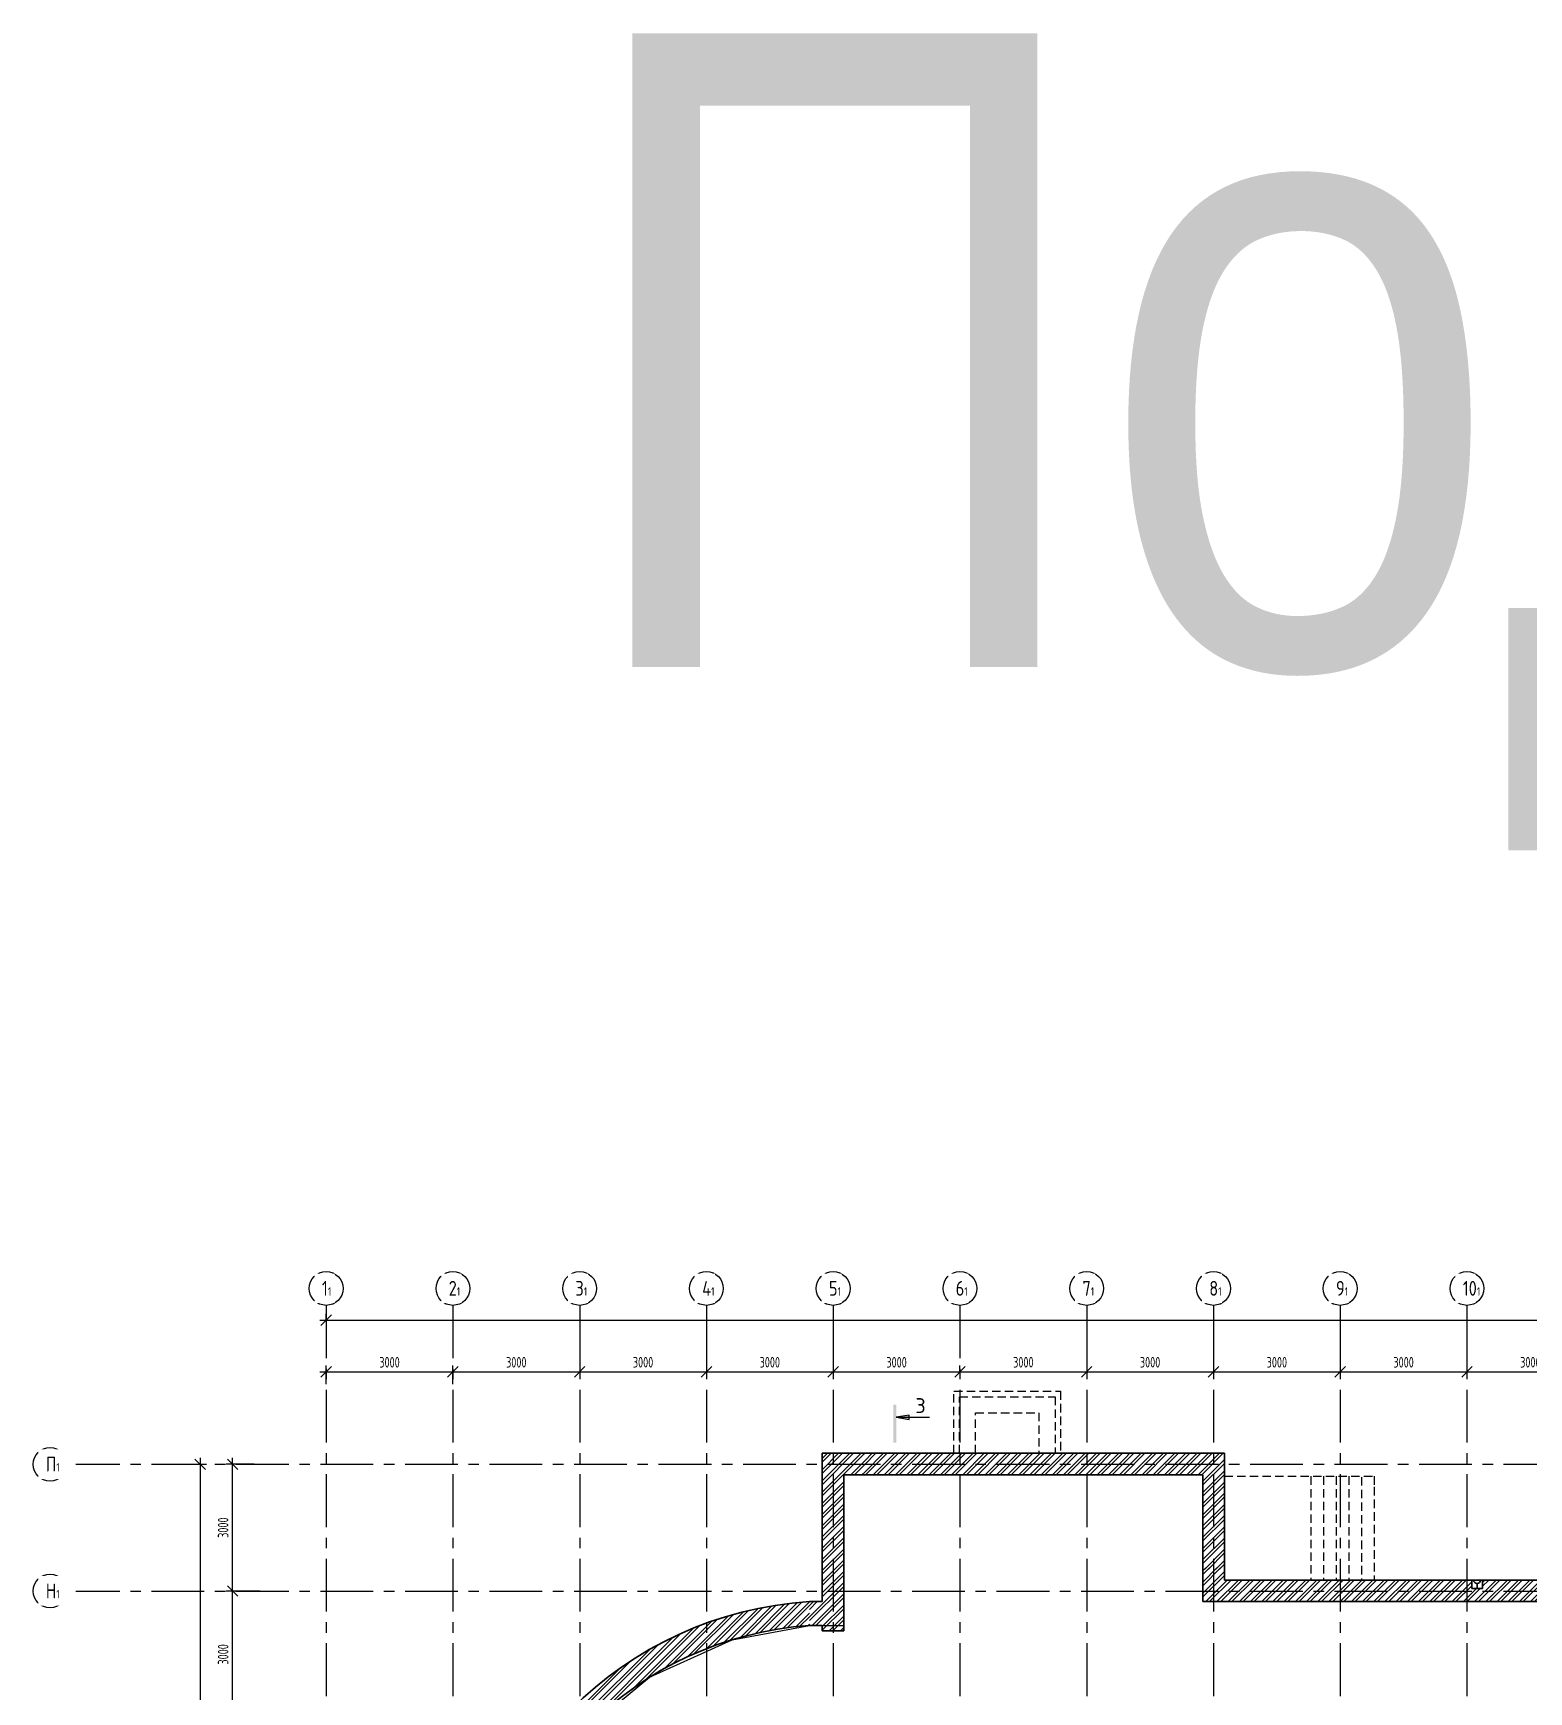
# Model space of a CAD drawing. Header units: millimetres. Extents: x -13407 to 93998, y -3954 to 109271.
# Drawn here: x -13364 to 22033, y 70009 to 109271 of the extents above; entities that cross this region are included whole.
import ezdxf
from ezdxf import colors
from ezdxf.entities.mleader import LeaderData, LeaderLine
from ezdxf.math import Vec2, Vec3

# ---------------------------------------------------------------- set-up
doc = ezdxf.new("R2010")
doc.units = ezdxf.units.MM
doc.linetypes.add('ADSK_Штриховая_ш2 п1', pattern=[3, 2, -1])
doc.linetypes.add('CENTER', pattern=[2, 1.25, -0.25, 0.25, -0.25])
for name, color, linetype, lineweight in [('АР_МосжилНии_Стены', 202, 'Continuous', 30), ('АР_Оси', 193, 'Continuous', 9), ('АР_Оси размеры', 164, 'Continuous', 9), ('АР_Отметки', 250, 'Continuous', 15), ('АР_Разрезы', 175, 'Continuous', 9), ('АР_тонкая линия', 250, 'Continuous', 0), ('АР_Штриховка кирпич', 250, 'Continuous', 9), ('Подвал', 250, 'Continuous', 30)]:
    doc.layers.add(name, color=color, linetype=linetype, lineweight=lineweight)
doc.layers.add('Тонкая', color=7, linetype='Continuous')
doc.styles.add('Arial', font='ARIALN.TTF')
doc.styles.add('ISOCPEUR', font='isocpeur.ttf', dxfattribs={"width": 0.7})
doc.styles.add('METRO-STYLE', font='isocpeur.ttf', dxfattribs={"width": 0.9, "oblique": 15})
doc.styles.add('ГОСТ 2.304', font='isocpeur.ttf', dxfattribs={"width": 0.7})
doc.dimstyles.new('СПДС', dxfattribs={"dimscale": 100, "dimtxt": 2.5, "dimasz": 2.5, "dimexe": 1.5, "dimexo": 0, "dimgap": 1, "dimtad": 1, "dimdec": 0, "dimrnd": 1, "dimtxsty": 'ГОСТ 2.304', "dimblk": 'OBLIQUE', "dimcen": 2.5, "dimdle": 1.5, "dimadec": 0, "dimazin": 2, "dimtfac": 0.75, "dimtdec": 0, "dimtmove": 1, "dimatfit": 3, "dimfxl": 1, "dimtolj": 1, "dimarcsym": 1})
pattern_1 = [(45, (331452.74, -55205.68), (-132.58252, 132.58252), []), (45, (331541.13, -55205.68), (-132.58252, 132.58252), [])]

# ---------------------------------------------------------------- blocks, each defined once
blk = doc.blocks.new('A$C60573c2e')
at = {"layer": 'АР_Разрезы', "ltscale": 100}
h = blk.add_hatch(color=5, dxfattribs=at)
h.dxf.hatch_style = 1
h.paths.add_polyline_path([(13494, 509), (13424, 509), (13424, 1414), (13494, 1414)])
h.paths.add_polyline_path([(13795, 1063), (13494, 1114), (13795, 1114)])
h.paths.add_polyline_path([(13795, 1114), (13494, 1114), (13795, 1164)])
at = {"layer": 'АР_Разрезы', "color": 5, "lineweight": 25, "ltscale": 100}
for p, q in [((13795, 1164), (13494, 1114)), ((13494, 1114), (13795, 1063)), ((13795, 1063), (13795, 1164))]:
    blk.add_line(p, q, dxfattribs=at)
at = {"layer": 'АР_Разрезы', "color": 5, "lineweight": 25, "ltscale": 100, "elevation": 0}
blk.add_lwpolyline([(13494, 1114), (14278, 1114)], dxfattribs=at)
at = {"layer": 'АР_Разрезы', "color": 5, "lineweight": 25, "ltscale": 100, "insert": (13944, 1214), "char_height": 350, "width": 583.33, "attachment_point": 7, "style": 'METRO-STYLE'}
blk.add_mtext('{\\Q0;\\W1;3}', dxfattribs=at)
blk = doc.blocks.new('_Oblique')
at = {"color": 0, "linetype": 'ByBlock', "lineweight": -2}
blk.add_line((-0.5, -0.5), (0.5, 0.5), dxfattribs=at)
blk = doc.blocks.new('*D209')
at = {"layer": 'АР_Оси размеры', "color": 0, "lineweight": -2, "ltscale": 100, "transparency": 16777216}
for p, q in [((-8131, 72395), (-8793, 72395)), ((-8643, 69245), (-8643, 72545)), ((-7988, 69395), (-8793, 69395))]:
    blk.add_line(p, q, dxfattribs=at)
at = {"layer": 'АР_Оси размеры', "color": 0, "lineweight": -2, "ltscale": 100, "transparency": 16777216, "xscale": 250, "yscale": 250, "zscale": 250}
for p, rotation in [((-8643, 72395), 90), ((-8643, 69395), 270)]:
    blk.add_blockref('_Oblique', p, dxfattribs=dict(at, rotation=rotation))
at = {"layer": 'АР_Оси размеры', "color": 0, "ltscale": 100, "transparency": 16777216, "insert": (-8868, 70895), "char_height": 250, "attachment_point": 5, "rotation": 90, "style": 'ГОСТ 2.304'}
blk.add_mtext('\\A1;3000', dxfattribs=at)
blk = doc.blocks.new('*D210')
at = {"layer": 'АР_Оси размеры', "color": 0, "lineweight": -2, "ltscale": 100, "transparency": 16777216}
for p, q in [((-8131, 75395), (-8793, 75395)), ((-8643, 72245), (-8643, 75545)), ((-7988, 72395), (-8793, 72395))]:
    blk.add_line(p, q, dxfattribs=at)
at = {"layer": 'АР_Оси размеры', "color": 0, "lineweight": -2, "ltscale": 100, "transparency": 16777216, "xscale": 250, "yscale": 250, "zscale": 250}
for p, rotation in [((-8643, 75395), 90), ((-8643, 72395), 270)]:
    blk.add_blockref('_Oblique', p, dxfattribs=dict(at, rotation=rotation))
at = {"layer": 'АР_Оси размеры', "color": 0, "ltscale": 100, "transparency": 16777216, "insert": (-8868, 73895), "char_height": 250, "attachment_point": 5, "rotation": 90, "style": 'ГОСТ 2.304'}
blk.add_mtext('\\A1;3000', dxfattribs=at)
blk = doc.blocks.new('*D211')
at = {"layer": 'АР_Оси размеры', "color": 0, "lineweight": -2, "ltscale": 100, "transparency": 16777216}
for p, q in [((-9469, 75395), (-9263, 75395)), ((-9413, 75545), (-9413, 27330)), ((-9469, 27480), (-9263, 27480))]:
    blk.add_line(p, q, dxfattribs=at)
at = {"layer": 'АР_Оси размеры', "color": 0, "lineweight": -2, "ltscale": 100, "transparency": 16777216, "xscale": 250, "yscale": 250, "zscale": 250}
for p, rotation in [((-9413, 75395), 90), ((-9413, 27480), 270)]:
    blk.add_blockref('_Oblique', p, dxfattribs=dict(at, rotation=rotation))
at = {"layer": 'АР_Оси размеры', "color": 0, "ltscale": 100, "transparency": 16777216, "insert": (-9638, 51438), "char_height": 250, "attachment_point": 5, "rotation": 90, "style": 'ГОСТ 2.304'}
blk.add_mtext('\\A1;47915', dxfattribs=at)
blk = doc.blocks.new('*D192')
at = {"layer": 'АР_Оси размеры', "color": 0, "lineweight": -2, "ltscale": 100, "transparency": 16777216}
for p, q in [((-6580, 77585), (-3280, 77585)), ((-6430, 77291), (-6430, 77735)), ((-3430, 77291), (-3430, 77735))]:
    blk.add_line(p, q, dxfattribs=at)
at = {"layer": 'АР_Оси размеры', "color": 0, "lineweight": -2, "ltscale": 100, "transparency": 16777216, "xscale": 250, "yscale": 250, "zscale": 250, "rotation": 180}
blk.add_blockref('_Oblique', (-6430, 77585), dxfattribs=at)
at = {"layer": 'АР_Оси размеры', "color": 0, "lineweight": -2, "ltscale": 100, "transparency": 16777216, "xscale": 250, "yscale": 250, "zscale": 250}
blk.add_blockref('_Oblique', (-3430, 77585), dxfattribs=at)
at = {"layer": 'АР_Оси размеры', "color": 0, "ltscale": 100, "transparency": 16777216, "insert": (-4930, 77810), "char_height": 250, "attachment_point": 5, "style": 'ГОСТ 2.304'}
blk.add_mtext('\\A1;3000', dxfattribs=at)
blk = doc.blocks.new('*D193')
at = {"layer": 'АР_Оси размеры', "color": 0, "lineweight": -2, "ltscale": 100, "transparency": 16777216}
for p, q in [((-430, 78555), (-430, 77435)), ((-3580, 77585), (-280, 77585)), ((-3430, 77291), (-3430, 77735))]:
    blk.add_line(p, q, dxfattribs=at)
at = {"layer": 'АР_Оси размеры', "color": 0, "lineweight": -2, "ltscale": 100, "transparency": 16777216, "xscale": 250, "yscale": 250, "zscale": 250, "rotation": 180}
blk.add_blockref('_Oblique', (-3430, 77585), dxfattribs=at)
at = {"layer": 'АР_Оси размеры', "color": 0, "lineweight": -2, "ltscale": 100, "transparency": 16777216, "xscale": 250, "yscale": 250, "zscale": 250}
blk.add_blockref('_Oblique', (-430, 77585), dxfattribs=at)
at = {"layer": 'АР_Оси размеры', "color": 0, "ltscale": 100, "transparency": 16777216, "insert": (-1930, 77810), "char_height": 250, "attachment_point": 5, "style": 'ГОСТ 2.304'}
blk.add_mtext('\\A1;3000', dxfattribs=at)
blk = doc.blocks.new('*D194')
at = {"layer": 'АР_Оси размеры', "color": 0, "lineweight": -2, "ltscale": 100, "transparency": 16777216}
for p, q in [((-430, 78555), (-430, 77435)), ((2570, 78173), (2570, 77435)), ((-580, 77585), (2720, 77585))]:
    blk.add_line(p, q, dxfattribs=at)
at = {"layer": 'АР_Оси размеры', "color": 0, "lineweight": -2, "ltscale": 100, "transparency": 16777216, "xscale": 250, "yscale": 250, "zscale": 250, "rotation": 180}
blk.add_blockref('_Oblique', (-430, 77585), dxfattribs=at)
at = {"layer": 'АР_Оси размеры', "color": 0, "lineweight": -2, "ltscale": 100, "transparency": 16777216, "xscale": 250, "yscale": 250, "zscale": 250}
blk.add_blockref('_Oblique', (2570, 77585), dxfattribs=at)
at = {"layer": 'АР_Оси размеры', "color": 0, "ltscale": 100, "transparency": 16777216, "insert": (1070, 77810), "char_height": 250, "attachment_point": 5, "style": 'ГОСТ 2.304'}
blk.add_mtext('\\A1;3000', dxfattribs=at)
blk = doc.blocks.new('*D195')
at = {"layer": 'АР_Оси размеры', "color": 0, "lineweight": -2, "ltscale": 100, "transparency": 16777216}
for p, q in [((2570, 78173), (2570, 77435)), ((5570, 77967), (5570, 77435)), ((2420, 77585), (5720, 77585))]:
    blk.add_line(p, q, dxfattribs=at)
at = {"layer": 'АР_Оси размеры', "color": 0, "lineweight": -2, "ltscale": 100, "transparency": 16777216, "xscale": 250, "yscale": 250, "zscale": 250, "rotation": 180}
blk.add_blockref('_Oblique', (2570, 77585), dxfattribs=at)
at = {"layer": 'АР_Оси размеры', "color": 0, "lineweight": -2, "ltscale": 100, "transparency": 16777216, "xscale": 250, "yscale": 250, "zscale": 250}
blk.add_blockref('_Oblique', (5570, 77585), dxfattribs=at)
at = {"layer": 'АР_Оси размеры', "color": 0, "ltscale": 100, "transparency": 16777216, "insert": (4070, 77810), "char_height": 250, "attachment_point": 5, "style": 'ГОСТ 2.304'}
blk.add_mtext('\\A1;3000', dxfattribs=at)
blk = doc.blocks.new('*D196')
at = {"layer": 'АР_Оси размеры', "color": 0, "lineweight": -2, "ltscale": 100, "transparency": 16777216}
for p, q in [((5570, 77967), (5570, 77435)), ((5420, 77585), (8720, 77585)), ((8570, 77585), (8570, 77735))]:
    blk.add_line(p, q, dxfattribs=at)
at = {"layer": 'АР_Оси размеры', "color": 0, "lineweight": -2, "ltscale": 100, "transparency": 16777216, "xscale": 250, "yscale": 250, "zscale": 250, "rotation": 180}
blk.add_blockref('_Oblique', (5570, 77585), dxfattribs=at)
at = {"layer": 'АР_Оси размеры', "color": 0, "lineweight": -2, "ltscale": 100, "transparency": 16777216, "xscale": 250, "yscale": 250, "zscale": 250}
blk.add_blockref('_Oblique', (8570, 77585), dxfattribs=at)
at = {"layer": 'АР_Оси размеры', "color": 0, "ltscale": 100, "transparency": 16777216, "insert": (7070, 77810), "char_height": 250, "attachment_point": 5, "style": 'ГОСТ 2.304'}
blk.add_mtext('\\A1;3000', dxfattribs=at)
blk = doc.blocks.new('*D197')
at = {"layer": 'АР_Оси размеры', "color": 0, "lineweight": -2, "ltscale": 100, "transparency": 16777216}
for p, q in [((11570, 77967), (11570, 77435)), ((8420, 77585), (11720, 77585)), ((8570, 77585), (8570, 77735))]:
    blk.add_line(p, q, dxfattribs=at)
at = {"layer": 'АР_Оси размеры', "color": 0, "lineweight": -2, "ltscale": 100, "transparency": 16777216, "xscale": 250, "yscale": 250, "zscale": 250, "rotation": 180}
blk.add_blockref('_Oblique', (8570, 77585), dxfattribs=at)
at = {"layer": 'АР_Оси размеры', "color": 0, "lineweight": -2, "ltscale": 100, "transparency": 16777216, "xscale": 250, "yscale": 250, "zscale": 250}
blk.add_blockref('_Oblique', (11570, 77585), dxfattribs=at)
at = {"layer": 'АР_Оси размеры', "color": 0, "ltscale": 100, "transparency": 16777216, "insert": (10070, 77810), "char_height": 250, "attachment_point": 5, "style": 'ГОСТ 2.304'}
blk.add_mtext('\\A1;3000', dxfattribs=at)
blk = doc.blocks.new('*D198')
at = {"layer": 'АР_Оси размеры', "color": 0, "lineweight": -2, "ltscale": 100, "transparency": 16777216}
for p, q in [((11570, 77967), (11570, 77435)), ((14570, 77961), (14570, 77435)), ((11420, 77585), (14720, 77585))]:
    blk.add_line(p, q, dxfattribs=at)
at = {"layer": 'АР_Оси размеры', "color": 0, "lineweight": -2, "ltscale": 100, "transparency": 16777216, "xscale": 250, "yscale": 250, "zscale": 250, "rotation": 180}
blk.add_blockref('_Oblique', (11570, 77585), dxfattribs=at)
at = {"layer": 'АР_Оси размеры', "color": 0, "lineweight": -2, "ltscale": 100, "transparency": 16777216, "xscale": 250, "yscale": 250, "zscale": 250}
blk.add_blockref('_Oblique', (14570, 77585), dxfattribs=at)
at = {"layer": 'АР_Оси размеры', "color": 0, "ltscale": 100, "transparency": 16777216, "insert": (13070, 77810), "char_height": 250, "attachment_point": 5, "style": 'ГОСТ 2.304'}
blk.add_mtext('\\A1;3000', dxfattribs=at)
blk = doc.blocks.new('*D199')
at = {"layer": 'АР_Оси размеры', "color": 0, "lineweight": -2, "ltscale": 100, "transparency": 16777216}
for p, q in [((14570, 77961), (14570, 77435)), ((17570, 77973), (17570, 77435)), ((14420, 77585), (17720, 77585))]:
    blk.add_line(p, q, dxfattribs=at)
at = {"layer": 'АР_Оси размеры', "color": 0, "lineweight": -2, "ltscale": 100, "transparency": 16777216, "xscale": 250, "yscale": 250, "zscale": 250, "rotation": 180}
blk.add_blockref('_Oblique', (14570, 77585), dxfattribs=at)
at = {"layer": 'АР_Оси размеры', "color": 0, "lineweight": -2, "ltscale": 100, "transparency": 16777216, "xscale": 250, "yscale": 250, "zscale": 250}
blk.add_blockref('_Oblique', (17570, 77585), dxfattribs=at)
at = {"layer": 'АР_Оси размеры', "color": 0, "ltscale": 100, "transparency": 16777216, "insert": (16070, 77810), "char_height": 250, "attachment_point": 5, "style": 'ГОСТ 2.304'}
blk.add_mtext('\\A1;3000', dxfattribs=at)
blk = doc.blocks.new('*D200')
at = {"layer": 'АР_Оси размеры', "color": 0, "lineweight": -2, "ltscale": 100, "transparency": 16777216}
for p, q in [((17570, 77973), (17570, 77435)), ((20570, 77927), (20570, 77435)), ((17420, 77585), (20720, 77585))]:
    blk.add_line(p, q, dxfattribs=at)
at = {"layer": 'АР_Оси размеры', "color": 0, "lineweight": -2, "ltscale": 100, "transparency": 16777216, "xscale": 250, "yscale": 250, "zscale": 250, "rotation": 180}
blk.add_blockref('_Oblique', (17570, 77585), dxfattribs=at)
at = {"layer": 'АР_Оси размеры', "color": 0, "lineweight": -2, "ltscale": 100, "transparency": 16777216, "xscale": 250, "yscale": 250, "zscale": 250}
blk.add_blockref('_Oblique', (20570, 77585), dxfattribs=at)
at = {"layer": 'АР_Оси размеры', "color": 0, "ltscale": 100, "transparency": 16777216, "insert": (19070, 77810), "char_height": 250, "attachment_point": 5, "style": 'ГОСТ 2.304'}
blk.add_mtext('\\A1;3000', dxfattribs=at)
blk = doc.blocks.new('*D201')
at = {"layer": 'АР_Оси размеры', "color": 0, "lineweight": -2, "ltscale": 100, "transparency": 16777216}
for p, q in [((20570, 77927), (20570, 77435)), ((23570, 77927), (23570, 77435)), ((20420, 77585), (23720, 77585))]:
    blk.add_line(p, q, dxfattribs=at)
at = {"layer": 'АР_Оси размеры', "color": 0, "lineweight": -2, "ltscale": 100, "transparency": 16777216, "xscale": 250, "yscale": 250, "zscale": 250, "rotation": 180}
blk.add_blockref('_Oblique', (20570, 77585), dxfattribs=at)
at = {"layer": 'АР_Оси размеры', "color": 0, "lineweight": -2, "ltscale": 100, "transparency": 16777216, "xscale": 250, "yscale": 250, "zscale": 250}
blk.add_blockref('_Oblique', (23570, 77585), dxfattribs=at)
at = {"layer": 'АР_Оси размеры', "color": 0, "ltscale": 100, "transparency": 16777216, "insert": (22070, 77810), "char_height": 250, "attachment_point": 5, "style": 'ГОСТ 2.304'}
blk.add_mtext('\\A1;3000', dxfattribs=at)
blk = doc.blocks.new('*D178')
at = {"layer": 'АР_Оси размеры', "color": 0, "lineweight": -2, "ltscale": 100, "transparency": 16777216}
for p, q in [((-6430, 78807), (-6430, 78957)), ((57080, 78807), (57080, 78957)), ((-6580, 78807), (57230, 78807))]:
    blk.add_line(p, q, dxfattribs=at)
at = {"layer": 'АР_Оси размеры', "color": 0, "lineweight": -2, "ltscale": 100, "transparency": 16777216, "xscale": 250, "yscale": 250, "zscale": 250, "rotation": 180}
blk.add_blockref('_Oblique', (-6430, 78807), dxfattribs=at)
at = {"layer": 'АР_Оси размеры', "color": 0, "lineweight": -2, "ltscale": 100, "transparency": 16777216, "xscale": 250, "yscale": 250, "zscale": 250}
blk.add_blockref('_Oblique', (57080, 78807), dxfattribs=at)
at = {"layer": 'АР_Оси размеры', "color": 0, "ltscale": 100, "transparency": 16777216, "insert": (25325, 79032), "char_height": 250, "attachment_point": 5, "style": 'ГОСТ 2.304'}
blk.add_mtext('\\A1;63510', dxfattribs=at)
blk = doc.blocks.new('_DotSmall')
at = {"color": 0, "linetype": 'ByBlock', "const_width": 0.5}
blk.add_lwpolyline([(-0.0625, 0, 1), (0.0625, 0, 1)], format="xyb", close=True, dxfattribs=at)

msp = doc.modelspace()

# ---------------------------------------------------------------- hatches: boundary and pattern name
at = {"layer": 'АР_Штриховка кирпич', "ltscale": 100}
h = msp.add_hatch(dxfattribs=at)
h.set_pattern_fill('ANSI32', color=256, scale=500)
h.set_pattern_definition(pattern_1)
h.paths.add_polyline_path([(6324.9, 75655), (5309.9, 75655), (5309.9, 72145.2), (5009.9, 72145.2), (5009.9, 71578.3), (5309.9, 71578.3), (5309.9, 71455), (5819.9, 71455), (5819.9, 75145), (6324.9, 75145)])
h = msp.add_hatch(dxfattribs=at)
h.set_pattern_fill('ANSI32', color=256, scale=500)
h.set_pattern_definition(pattern_1)
h.paths.add_polyline_path([(12544.5, 75655), (6307.8, 75655), (6307.8, 75145), (12590.2, 75145), (12590.2, 75536.1), (12544.5, 75536.1)])
h = msp.add_hatch(dxfattribs=at)
h.set_pattern_fill('ANSI32', color=256, scale=500)
h.set_pattern_definition(pattern_1)
h.paths.add_polyline_path([(14829.9, 75655), (14829.9, 75133.9), (14829.9, 72915.8), (14319.9, 72915.8), (14319.9, 75145), (12471.4, 75145), (12471.4, 75655)])
h = msp.add_hatch(dxfattribs=at)
h.set_pattern_fill('ANSI32', color=256, scale=500)
h.set_pattern_definition(pattern_1)
h.paths.add_polyline_path([(20935.1, 72455.4), (20684.8, 72455.4), (20684.8, 72655), (14829.9, 72655), (14829.9, 72940.2), (14319.9, 72940.2), (14319.9, 72145), (22825.6, 72145), (22825.6, 72655), (20935.1, 72655)])
h = msp.add_hatch(dxfattribs=at)
h.set_pattern_fill('ANSI32', color=256, scale=500)
h.set_pattern_definition([(45, (346742.01, -55205.68), (-132.58252, 132.58252), []), (45, (346830.4, -55205.68), (-132.58252, 132.58252), [])])
h.paths.add_polyline_path([(-430.1, 69118.8), (-432, 69116.9), (-710.1, 69395), (-432, 69682.6), (-149.2, 69399.7)], flags=16)
edge = h.paths.add_edge_path()
edge.add_line((-2490.1, 63655), (-2613.4, 63655))
edge.add_line((-2613.4, 63655), (-2613.4, 63955))
edge.add_arc((5578.1, 63386.8), 8211.2, 93.96796, 176.03204, ccw=False)
edge.add_line((5009.9, 71578.3), (5009.9, 72145.2))
edge.add_arc((5569.9, 63395.1), 8768, 93.66159, 123.74508)
edge.add_arc((5569.9, 63395), 8768.1, 123.74482, 152.84496)
edge.add_arc((5569.9, 63395), 8768.1, 152.84496, 176.33816)
edge.add_line((-3180.3, 63955), (-3180.3, 63655))
edge.add_line((-3180.3, 63655), (-6690.1, 63655.1))
edge.add_line((-6690.1, 63655.1), (-6690.1, 61554.3))
edge.add_line((-6690.1, 61554.3), (-6571.1, 61554.3))
edge.add_line((-6571.1, 61554.3), (-6571.1, 61438.4))
edge.add_line((-6571.1, 61438.4), (-6180.1, 61438.4))
edge.add_line((-6180.1, 61438.4), (-6180.1, 63145))
edge.add_line((-6180.1, 63145), (-2490.1, 63144.7))
edge.add_line((-2490.1, 63144.7), (-2490.1, 63655))

# ---------------------------------------------------------------- linework, layer by layer
at = {"layer": 'АР_МосжилНии_Стены', "ltscale": 100}
for p, q in [((5309.9, 75655), (5309.9, 72145.2)), ((5309.9, 75655), (7842.8, 75655)), ((7783.2, 75655), (13990, 75655)), ((13749.9, 75655), (14829.9, 75655)), ((14829.9, 75655), (14829.9, 72881.4)), ((5819.9, 75145), (5819.9, 71455)), ((5819.9, 75145), (7777.8, 75145)), ((7075.1, 75145), (13925, 75145)), ((13814.9, 75145), (14319.9, 75145)), ((14319.9, 75145), (14319.9, 72881.4)), ((14319.9, 72940.2), (14319.9, 72145)), ((14829.9, 72940.2), (14829.9, 72655)), ((14829.9, 72655), (22899.7, 72655)), ((14319.9, 72145), (22834.7, 72145)), ((5309.9, 71578.3), (5309.9, 71455)), ((5309.9, 71455), (5819.9, 71455))]:
    msp.add_line(p, q, dxfattribs=at)
msp.add_lwpolyline([(20935.1, 72655), (20684.8, 72655), (20684.8, 72455.4), (20935.1, 72455.4)], close=True, dxfattribs=at)
for points in [[(5009.9, 72145.2), (5309.9, 72145.2)], [(5009.9, 71578.3), (5309.9, 71578.3)]]:
    msp.add_lwpolyline(points, dxfattribs=at)
for radius, start, end in [(8768.1, 93.66184, 176.33816), (8202.4, 93.91476, 176.08524)]:
    msp.add_arc((5569.9, 63395), radius, start, end, dxfattribs=at)
at = {"layer": 'АР_Оси', "linetype": 'CENTER', "ltscale": 1000}
for p, q in [((-6430.1, 79157.5), (-6430.1, 23425.1)), ((-3430.1, 79157.5), (-3430.1, 23425.1)), ((-430.1, 79157.5), (-430.1, 23425.1)), ((2569.9, 79157.5), (2569.9, 23425.1)), ((5569.9, 79157.5), (5569.9, 23425.1)), ((8569.9, 79157.5), (8569.9, 23425.1)), ((11569.9, 79157.5), (11569.9, 23425.1)), ((14569.9, 79157.5), (14569.9, 23425.1)), ((17569.9, 79157.5), (17569.9, 23425.1)), ((20569.9, 79157.5), (20569.9, 23425.1)), ((-12563.8, 75395), (70614.6, 75395)), ((-12563.8, 72395), (70614.6, 72395))]:
    msp.add_line(p, q, dxfattribs=at)
at = {"layer": 'АР_Оси', "ltscale": 0.5}
for centre in [(-6430.1, 79557.5), (-3430.1, 79557.5), (-430.1, 79557.5), (2569.9, 79557.5), (5569.9, 79557.5), (8569.9, 79557.5), (11569.9, 79557.5), (14569.9, 79557.5), (17569.9, 79557.5), (20569.9, 79557.5), (-12963.8, 75395), (-12963.8, 72395)]:
    msp.add_circle(centre, 400, dxfattribs=at)
at = {"layer": 'АР_тонкая линия', "linetype": 'ADSK_Штриховая_ш2 п1', "ltscale": 100}
for p, q in [((16877.1, 75109.9), (16877.1, 72655)), ((17177.1, 75109.9, 0), (17177.1, 72655)), ((17477.1, 75109.9, 0), (17477.1, 72655)), ((17777.1, 75109.9, 0), (17777.1, 72655)), ((18077.1, 75089.6, 0), (18077.1, 72655)), ((18377.1, 74859.9, 0), (18377.1, 72655, 0))]:
    msp.add_line(p, q, dxfattribs=at)
for points in [[(8429.1, 75655), (8429.1, 77123.4), (10950.3, 77123.4), (10950.3, 75655)], [(8559.1, 75655), (8559.1, 76993.4), (10820.3, 76993.4), (10820.3, 75655)], [(8939.1, 75655), (8939.1, 76613.4), (10440.3, 76613.4), (10440.3, 75655)]]:
    msp.add_lwpolyline(points, dxfattribs=at)
at = {"layer": 'АР_тонкая линия', "linetype": 'ADSK_Штриховая_ш2 п1', "ltscale": 100, "elevation": 0}
for points in [[(14829.9, 75109.9), (18376.6, 75109.9)], [(18376.6, 75109.9), (18376.6, 74859.9)]]:
    msp.add_lwpolyline(points, dxfattribs=at)
at = {"layer": 'Подвал', "ltscale": 100}
msp.add_line((20809.9, 72574.3), (20809.9, 72455.4), dxfattribs=at)
at = {"layer": 'Подвал', "lineweight": 13, "ltscale": 500}
msp.add_lwpolyline([(-430.1, 68987.9), (1225.5, 70352.5), (3181.9, 71242.1), (5009.9, 71578.3), (5819.9, 71578.3), (5819.9, 75145), (14319.9, 75145), (14319.9, 72145), (23819.9, 72145), (23819.9, 75655), (30819.9, 75655), (30819.9, 72145), (56829.9, 72145), (56829.9, 63645)], dxfattribs=at)
at = {"layer": 'Подвал', "ltscale": 100}
msp.add_arc((20809.9, 72655), 80.7, 180, 0, dxfattribs=at)

# ---------------------------------------------------------------- block references
at = {"layer": 'Тонкая', "color": 31, "ltscale": 100, "true_color": 0xfecc66}
msp.add_blockref('A$C60573c2e', (-6430.1, 75395), dxfattribs=at)
msp.add_blockref('A$C60573c2e', (-6430.1, 75395), dxfattribs=at)

# ---------------------------------------------------------------- texts
at = {"style": 'Arial'}
msp.add_text('Подвал', height=15000, dxfattribs=at).set_placement((-572.3, 94271.1))

# ---------------------------------------------------------------- dimensions: what is measured, and where the dimension line sits
at = {"layer": 'АР_Оси размеры', "ltscale": 100}
for base, p1, p2, picture, middle in [((-430.1, 77585.1), (-3430.1, 77291.2), (-430.1, 78554.9), '*D193', (-1930.1, 77810.1)), ((2569.9, 77585.1), (-430.1, 78554.9), (2569.9, 78172.8), '*D194', (1069.9, 77810.1)), ((5569.9, 77585.1), (2569.9, 78172.8), (5569.9, 77967.1), '*D195', (4069.9, 77810.1)), ((-3430.1, 77585.1), (-6430.1, 77291.2), (-3430.1, 77291.2), '*D192', (-4930.1, 77810.1)), ((8569.9, 77585.1), (5569.9, 77967.1), (8569.9, 77585.1), '*D196', (7069.9, 77810.1)), ((11569.9, 77585.1), (8569.9, 77585.1), (11569.9, 77967.1), '*D197', (10069.9, 77810.1)), ((14569.9, 77585.1), (11569.9, 77967.1), (14569.9, 77961.4), '*D198', (13069.9, 77810.1)), ((17569.9, 77585.1), (14569.9, 77961.4), (17569.9, 77973), '*D199', (16069.9, 77810.1)), ((20569.9, 77585.1), (17569.9, 77973), (20569.9, 77926.7), '*D200', (19069.9, 77810.1)), ((23569.9, 77585.1), (20569.9, 77926.7), (23569.9, 77926.8), '*D201', (22069.9, 77810.1))]:
    dim = msp.add_linear_dim(base=base, p1=p1, p2=p2, dimstyle='СПДС', dxfattribs=at)
    dim.commit()
    dim.dimension.update_dxf_attribs({"geometry": picture, "text_midpoint": middle})
for base, p1, p2, picture, middle in [((-9413.3, 27480), (-9469.1, 75395), (-9469.1, 27480), '*D211', (-9638.3, 51437.5)), ((-8642.7, 75395), (-7988.5, 72395), (-8131.5, 75395), '*D210', (-8867.7, 73895)), ((-8642.7, 72395), (-7988.5, 69395), (-8131.5, 72395), '*D209', (-8867.7, 70895))]:
    dim = msp.add_linear_dim(base=base, p1=p1, p2=p2, angle=90, dimstyle='СПДС', dxfattribs=at)
    dim.commit()
    dim.dimension.update_dxf_attribs({"geometry": picture, "text_midpoint": middle})

# ---------------------------------------------------------------- leaders
at = {"layer": 'АР_Отметки'}
ml = msp.add_multileader_mtext('Standard', dxfattribs=at)
ml.set_content('{\\W0.8;-2,250}', color=256, style='ISOCPEUR')
ml.set_leader_properties(color=256, linetype='Continuous', lineweight=-1)
ml.set_arrow_properties(name='DOTSMALL')
ml.build(insert=Vec2(0, 0))
ml.multileader.update_dxf_attribs({"has_text_frame": 1, "text_left_attachment_type": 4, "text_right_attachment_type": 4, "dogleg_length": 100, "arrow_head_size": 180})
ctx = ml.context
ctx.base_point, ctx.char_height, ctx.arrow_head_size, ctx.landing_gap_size, ctx.plane_origin = Vec3(49967.9, 72951.3), 250, 180, 50, Vec3(49886.5, 71673.2)
ctx.left_attachment, ctx.right_attachment = 4, 4
notes = []
notes.append((ctx, [(0, (0, 0, 0), (0, 0), (1, 0), 1, [])]))
ctx.mtext.insert, ctx.mtext.width, ctx.mtext.defined_height, ctx.mtext.line_spacing_style, ctx.mtext.flow_direction = Vec3(50017.9, 73284.6), 769.989, 343.9, 2, 5
for ctx, leaders in notes:
    for number, flags, end, landing, length, lines in leaders:
        leader = LeaderData()
        leader.index, (leader.has_last_leader_line, leader.has_dogleg_vector, leader.attachment_direction) = number, flags
        leader.last_leader_point, leader.dogleg_vector, leader.dogleg_length = Vec3(end), Vec3(landing), length
        for number, points, colour, breaks in lines:
            line = LeaderLine()
            line.index, line.vertices, line.color, line.breaks = number, Vec3.list(points), colors.encode_raw_color(colour), breaks
            leader.lines.append(line)
        ctx.leaders.append(leader)

# ---------------------------------------------------------------- next in the draw order: texts
at = {"layer": 'АР_Оси', "char_height": 350, "attachment_point": 1, "line_spacing_factor": 1.149209, "style": 'ГОСТ 2.304', "bg_fill": 2}
for s, insert, width in [('{\\W0.8;1\\H0.57143x;1}', (-6529.9, 79735.2), 123.867), ('{\\W0.8;2\\H0.57143x;1}', (-3529.9, 79735.2), 123.867), ('{\\W0.8;3\\H0.57143x;1}', (-529.9, 79735.2), 123.867), ('{\\W0.8;4\\H0.57143x;1}', (2470.1, 79735.2), 123.867), ('{\\W0.8;5\\H0.57143x;1}', (5470.1, 79735.2), 123.867), ('{\\W0.8;6\\H0.57143x;1}', (8470.1, 79735.2), 123.867), ('{\\W0.8;7\\H0.57143x;1}', (11470.1, 79735.2), 123.867), ('{\\W0.8;8\\H0.57143x;1}', (14470.1, 79735.2), 123.867), ('{\\W0.8;9\\H0.57143x;1}', (17470.1, 79735.2), 123.867), ('{\\W0.8;10\\H0.57143x;1}', (20470.1, 79735.2), 123.867), ('{\\W0.8;П\\H0.57143x;1}', (-13063.6, 75572.8), 528.82), ('{\\W0.8;Н\\H0.57143x;1}', (-13063.6, 72572.8), 528.82)]:
    msp.add_mtext(s, dxfattribs=dict(at, insert=insert, width=width))

# ---------------------------------------------------------------- next in the draw order: dimensions: what is measured, and where the dimension line sits
at = {"layer": 'АР_Оси размеры', "ltscale": 100}
dim = msp.add_linear_dim(base=(57079.9, 78807.5), p1=(-6430.1, 78807.5), p2=(57079.9, 78807.5), dimstyle='СПДС', dxfattribs=at)
dim.commit()
dim.dimension.update_dxf_attribs({"geometry": '*D178', "text_midpoint": (25324.9, 79032.5)})

doc.saveas('drawing.dxf')
